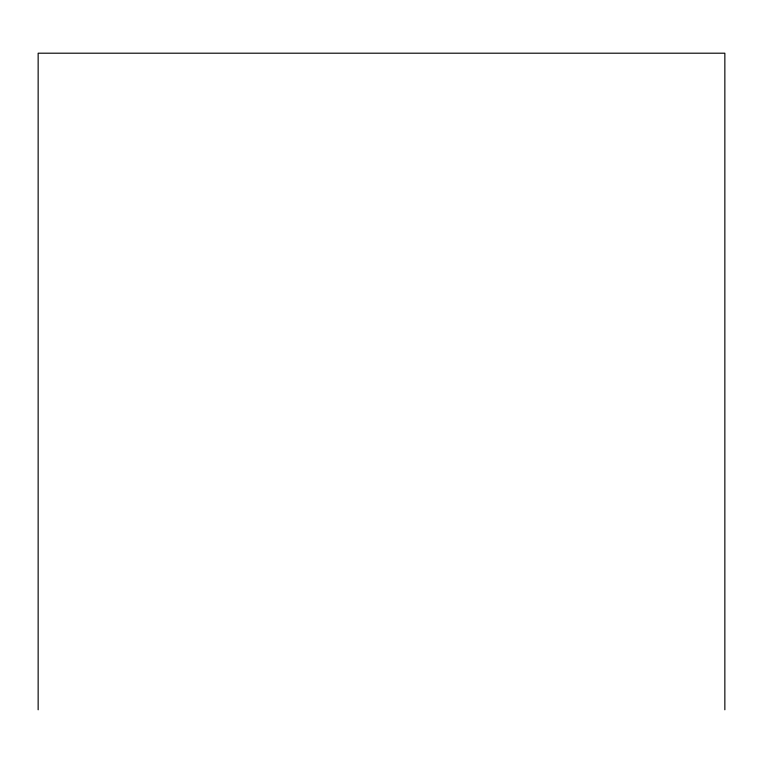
<?xml version="1.0" encoding="UTF-8"?>
<svg xmlns="http://www.w3.org/2000/svg" width="763" height="763" viewBox="0 0 763 763"><rect width="100%" height="100%" fill="white"/><g stroke="black" fill="none" stroke-linecap="round" stroke-linejoin="round"><path stroke-width="1.14" d="M724.85 709.8L724.85 53.2L38.15 53.2L38.15 709.8"/></g></svg>
